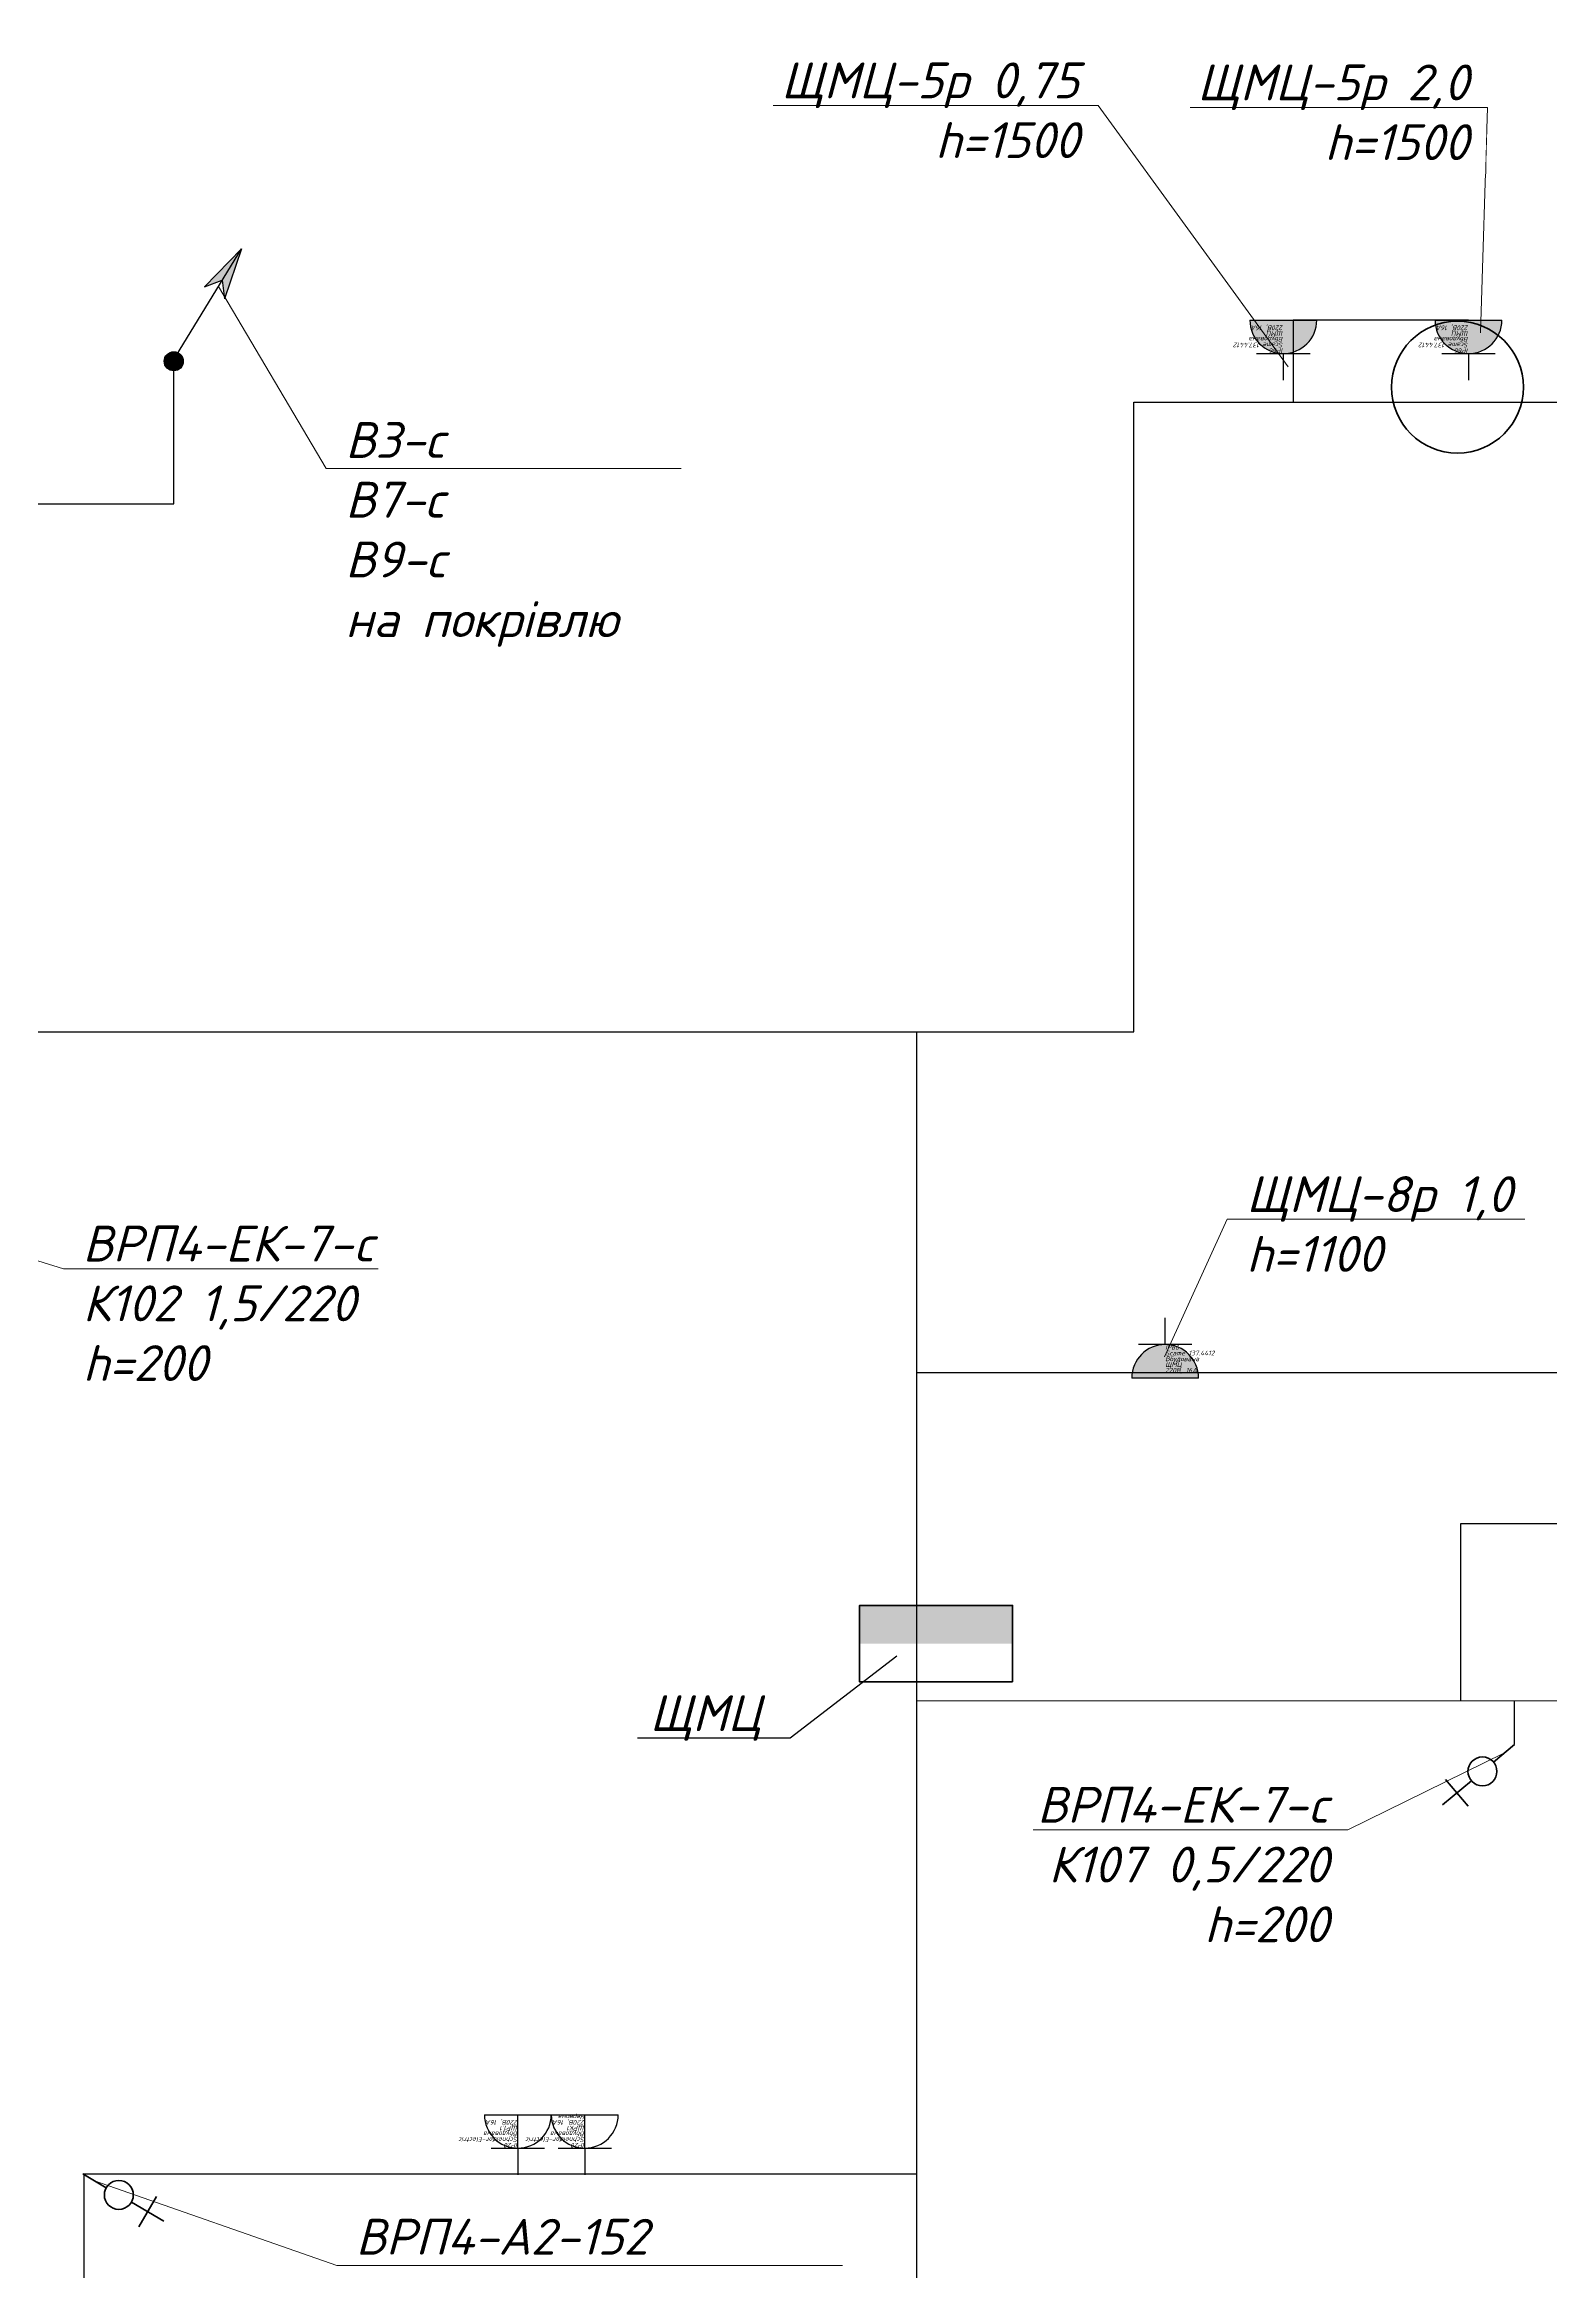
# Model space of a CAD drawing. Header units: millimetres. Extents: x -164867 to 807677, y -316775 to 513985.
# Drawn here: x -34083 to -26203, y 260223 to 271875 of the extents above; entities that cross this region are included whole.
import ezdxf
from ezdxf import colors
from ezdxf.entities.mleader import LeaderData, LeaderLine
from ezdxf.enums import TextEntityAlignment as Align
from ezdxf.math import Vec2, Vec3

# ---------------------------------------------------------------- set-up
doc = ezdxf.new("R2010")
doc.units = ezdxf.units.MM
doc.layers.add('E_Hidden atributes', color=2, linetype='Continuous', plot=False)
for name, color, linetype, lineweight in [('E_В лотку', 5, 'Kabl_in_Lotok', 30), ('E_Обладнання', 84, 'Continuous', 35), ('E_Позначення', 7, 'Continuous', 15), ('E_Розп. мережі', 5, 'Continuous', 30), ('E_Щити', 1, 'Continuous', 50)]:
    doc.layers.add(name, color=color, linetype=linetype, lineweight=lineweight)
doc.styles.add('GOST 2.304', font='isocpeui.ttf')
doc.styles.add('ISO', font='isocpeui.ttf')
doc.styles.add('orientation to layout', font='isocpeui.ttf')
doc.styles.add('ГОСТ 2.304', font='isocpeui.ttf')
doc.linetypes.add('Kabl_in_Lotok', pattern='A,10,[130,ltypeshp.shx,S=1,R=0,X=0,Y=0],1,[130,ltypeshp.shx,S=1,R=90,X=0,Y=-1],1,[130,ltypeshp.shx,S=1,R=0,X=0,Y=0],10', length=22)

# ---------------------------------------------------------------- blocks, each defined once
blk = doc.blocks.new('_None')
blk = doc.blocks.new('*U507')
h = blk.add_hatch(color=0)
h.dxf.hatch_style = 1
h.paths.add_polyline_path([(175, 100, 1), (-175, 100)])
at = {"color": 0, "linetype": 'Continuous', "lineweight": 30}
for p, q in [((0, 275), (0, 415)), ((0, 275), (0, 415)), ((0, 275), (0, 415)), ((140, 275), (-140, 275)), ((175, 100), (-175, 100))]:
    blk.add_line(p, q, dxfattribs=at)
blk.add_arc((0, 100), 175, 0, 180, dxfattribs=at)
at = {"color": 0, "style": 'orientation to layout'}
blk.add_attdef('AMOUNT', text='', height=150, dxfattribs=at).set_placement((147, 422), align=Align.MIDDLE_CENTER)
at = {"layer": 'E_Hidden atributes', "style": 'GOST 2.304'}
for tag, p in [('IP', (0, 248)), ('VENDOR', (0, 218)), ('INSTALATION', (0, 188)), ('LOCATION', (0, 158)), ('COLOR', (0, 100)), ('VOLTAGE_CURRENT', (0, 128))]:
    blk.add_attdef(tag, p, '', height=25, dxfattribs=at)
blk = doc.blocks.new('*U6')
at = {"lineweight": 40}
h = blk.add_hatch(color=0, dxfattribs=at)
h.dxf.hatch_style = 1
h.paths.add_polyline_path([(300, 150), (-300, 150), (-300, 0), (300, 0)])
at = {"color": 0}
blk.add_lwpolyline([(-300, 300), (300, 300), (300, 0), (-300, 0)], close=True, dxfattribs=at)
blk = doc.blocks.new('электровывод')
at = {"color": 0, "linetype": 'ByBlock', "lineweight": -2}
for p, q in [((-122.6, 123.9), (-204.8, 207)), ((-202.4, 127.2), (-125, 203.7)), ((-59.5, 60.1), (0, 0))]:
    blk.add_line(p, q, dxfattribs=at)
blk.add_circle((-91, 92), 44.9, dxfattribs=at)
blk = doc.blocks.new('*U68')
at = {"lineweight": -2}
h = blk.add_hatch(color=256, dxfattribs=at)
h.paths.add_polyline_path([(8.77, 16.13), (3.9, 10.61), (6.34, 11.65)])
h.paths.add_polyline_path([(8.77, 16.13), (6.34, 11.65), (6.79, 9.05)])
h = blk.add_hatch(color=256, dxfattribs=at)
edge = h.paths.add_edge_path()
edge.add_arc((0.07, 0), 1.28, 0, 360)
for p, q in [((0, 0), (8.77, 16.13)), ((8.77, 16.13), (3.9, 10.61)), ((8.77, 16.13), (6.79, 9.05)), ((3.9, 10.61), (6.34, 11.65)), ((6.34, 11.65), (6.79, 9.05))]:
    blk.add_line(p, q, dxfattribs=at)
blk.add_circle((0.11, 0), 1.24, dxfattribs=at)
blk = doc.blocks.new('*U506')
at = {"color": 0, "linetype": 'Continuous', "lineweight": 30}
for p, q in [((0, 275), (0, 415)), ((0, 275), (0, 415)), ((0, 275), (0, 415)), ((140, 275), (-140, 275)), ((0, 275), (0, 100)), ((175, 100), (-175, 100))]:
    blk.add_line(p, q, dxfattribs=at)
blk.add_arc((0, 100), 175, 0, 180, dxfattribs=at)
at = {"color": 0, "style": 'orientation to layout'}
blk.add_attdef('AMOUNT', text='', height=150, dxfattribs=at).set_placement((147, 422), align=Align.MIDDLE_CENTER)
at = {"layer": 'E_Hidden atributes', "style": 'GOST 2.304'}
for tag, p in [('IP', (0, 248)), ('VENDOR', (0, 218)), ('INSTALATION', (0, 188)), ('LOCATION', (0, 158)), ('COLOR', (0, 100)), ('VOLTAGE_CURRENT', (0, 128))]:
    blk.add_attdef(tag, p, '', height=25, dxfattribs=at)

msp = doc.modelspace()

# ---------------------------------------------------------------- linework, layer by layer
at = {"layer": 'E_В лотку', "ltscale": 100}
for points in [[(-29518.38, 264926.17), (-29518.38, 266708.84), (-28383.44, 266708.84), (-28383.44, 270003.36), (-24741.27, 270003.36), (-24741.27, 270682.39), (-23211.84, 270674)], [(-34990.17, 269472.46), (-33406.42, 269472.46), (-33406.42, 270218.01)], [(-29518.38, 252626.73), (-29518.38, 264926.17), (-24208.26, 264926.17), (-24208.26, 263726.17), (-20249.69, 263726.17), (-20249.69, 266968.35)], [(-37319.18, 266708.84), (-29518.38, 266708.84)], [(-25473.38, 264135.28), (-26673.38, 264135.28), (-26674.45, 263208.69)], [(-26673.14, 263208.68), (-29518.38, 263207.63)], [(-26392.18, 262980.84), (-26391.94, 263208.36)], [(-33882.62, 260733.54), (-29518.38, 260733.54)]]:
    msp.add_lwpolyline(points, dxfattribs=at)
at = {"layer": 'E_В лотку', "color": 4}
msp.add_circle((-33406.42, 270218.01), 50, dxfattribs=at)
at = {"layer": 'E_Обладнання'}
msp.add_circle((-26689.86, 270082.26, 0), 344.82, dxfattribs=at)
at = {"layer": 'E_Розп. мережі'}
for points in [[(-26632.32, 270433.54), (-27549.57, 270433.59), (-27549.57, 270003.4)], [(-25920.73, 262248.52), (-26110.74, 262248.52), (-26110.74, 263208.04), (-26673.14, 263208.68)]]:
    msp.add_lwpolyline(points, dxfattribs=at)
at = {"layer": 'E_Розп. мережі', "ltscale": 100}
msp.add_lwpolyline([(-33875.55, 258355.46), (-33875.55, 260733.54)], dxfattribs=at)

# ---------------------------------------------------------------- block references
at = {"layer": 'E_Обладнання', "rotation": 180}
for name, p, values in [('*U507', (-27601.18, 270533.54), {'INSTALATION': 'Вбудована', 'IP': 'IP66', 'VENDOR': 'Scame 137.4412', 'LOCATION': 'ЩМЦ', 'VOLTAGE_CURRENT': '220В, 16А'}), ('*U507', (-26632.32, 270533.54), {'INSTALATION': 'Вбудована', 'IP': 'IP66', 'VENDOR': 'Scame 137.4412', 'LOCATION': 'ЩМЦ', 'VOLTAGE_CURRENT': '220В, 16А'}), ('*U506', (-31606.04, 261143.58), {'INSTALATION': 'Вбудована', 'IP': 'IP20', 'VENDOR': 'Schneider-Electric', 'LOCATION': 'ЩР1.1', 'VOLTAGE_CURRENT': '220В, 16А'})]:
    msp.add_blockref(name, p, dxfattribs=at).add_auto_attribs(values)
at = {"layer": 'E_Обладнання'}
msp.add_blockref('*U507', (-28219.24, 264798.17), dxfattribs=at).add_auto_attribs({'INSTALATION': 'Вбудована', 'IP': 'IP66', 'VENDOR': 'Scame 137.4412', 'LOCATION': 'ЩМЦ', 'VOLTAGE_CURRENT': '220В, 16А'})
at = {"layer": 'E_Обладнання', "xscale": -1.687500000021705, "yscale": 1.687500000021705, "zscale": 1.687500000021704}
for p, rotation in [((-26392.18, 262980.84), 174.8340558765235), ((-33882.62, 260733.54), 284.4892115701171)]:
    msp.add_blockref('электровывод', p, dxfattribs=dict(at, rotation=rotation))
at = {"layer": 'E_Обладнання', "color": 1, "rotation": 180}
msp.add_blockref('*U506', (-31256.04, 261143.58), dxfattribs=at).add_auto_attribs({'INSTALATION': 'Вбудована', 'IP': 'IP20', 'VENDOR': 'Schneider-Electric', 'LOCATION': 'ЩРК1', 'VOLTAGE_CURRENT': '220В, 16А', 'COLOR': 'Червона'})
at = {"layer": 'E_Розп. мережі', "xscale": 37.5, "yscale": 37.5, "zscale": 37.5, "rotation": 357.0874877686715}
msp.add_blockref('*U68', (-33412.01, 270218.35), dxfattribs=at)
at = {"layer": 'E_Щити', "xscale": 1.334241390506637, "yscale": 1.334241390506637, "zscale": 1.334241390506637, "rotation": 180}
msp.add_blockref('*U6', (-29418.24, 263708.18), dxfattribs=at)

# ---------------------------------------------------------------- leaders
at = {"layer": 'E_Позначення'}
ml = msp.add_multileader_mtext('Standard', dxfattribs=at)
ml.set_content('ВРП4-ЕК-7-c\\PК102 1,5/220\\Ph=200', color=256, style='ГОСТ 2.304')
ml.set_leader_properties(color=256, linetype='ByLayer', lineweight=-1)
ml.set_arrow_properties(name='NONE')
ml.build(insert=Vec2(0, 0))
ml.multileader.update_dxf_attribs({"has_dogleg": 0, "text_left_attachment_type": 6, "text_right_attachment_type": 6, "dogleg_length": 0, "arrow_head_size": 1})
ctx = ml.context
ctx.base_point, ctx.char_height, ctx.arrow_head_size, ctx.landing_gap_size, ctx.plane_origin = Vec3(-33982.62, 265470.26), 187.5, 1, 100, Vec3(-14938.05, 264572.84)
ctx.left_attachment, ctx.right_attachment = 6, 6
notes = []
notes.append((ctx, [(0, (1, 1, 0), (-33982.62, 265470.26), (1, 0), 0, [(0, [(-36039.13, 266104.71)], 0, [])])]))
ctx.mtext.insert, ctx.mtext.flow_direction = Vec3(-33882.62, 265695.26), 5
ctx.mtext.has_bg_fill, ctx.mtext.bg_color, ctx.mtext.bg_scale_factor, ctx.mtext.bg_transparency, ctx.mtext.use_window_bg_color = 1, -1027028792, 1.5, 0, 1
for ctx, leaders in notes:
    for number, flags, end, landing, length, lines in leaders:
        leader = LeaderData()
        leader.index, (leader.has_last_leader_line, leader.has_dogleg_vector, leader.attachment_direction) = number, flags
        leader.last_leader_point, leader.dogleg_vector, leader.dogleg_length = Vec3(end), Vec3(landing), length
        for number, points, colour, breaks in lines:
            line = LeaderLine()
            line.index, line.vertices, line.color, line.breaks = number, Vec3.list(points), colors.encode_raw_color(colour), breaks
            leader.lines.append(line)
        ctx.leaders.append(leader)

# ---------------------------------------------------------------- next in the draw order: leaders
ml = msp.add_multileader_mtext('Standard', dxfattribs=at)
ml.set_content('ЩМЦ-5р 0,75\\Ph=1500', color=256, style='ГОСТ 2.304')
ml.set_leader_properties(color=256, linetype='ByLayer', lineweight=-1)
ml.set_arrow_properties(name='NONE')
ml.build(insert=Vec2(0, 0))
ml.multileader.update_dxf_attribs({"has_dogleg": 0, "text_left_attachment_type": 6, "text_right_attachment_type": 6, "text_top_attachment_type": 10, "dogleg_length": 0, "arrow_head_size": 1})
ctx = ml.context
ctx.base_point, ctx.char_height, ctx.arrow_head_size, ctx.landing_gap_size, ctx.plane_origin = Vec3(-30355.22, 271556.57), 187.5, 1, 100, Vec3(-32783.61, 269990.59)
ctx.left_attachment, ctx.right_attachment, ctx.text_align_type = 6, 6, 2
notes = []
notes.append((ctx, [(1, (1, 1, 0), (-28569.57, 271556.57), (-1, 0), 0, [(0, [(-27575.35, 270188.54)], 0, [])])]))
ctx.mtext.insert, ctx.mtext.alignment, ctx.mtext.flow_direction = Vec3(-28669.57, 271781.57), 3, 5
ctx.mtext.has_bg_fill, ctx.mtext.bg_color, ctx.mtext.bg_scale_factor, ctx.mtext.bg_transparency, ctx.mtext.use_window_bg_color = 1, -1027028792, 1.5, 0, 1
ml = msp.add_multileader_mtext('Standard', dxfattribs=at)
ml.set_content('В3-с\\PВ7-с\\PВ9-с\\Pна покрівлю', color=256, style='ГОСТ 2.304')
ml.set_leader_properties(color=256, linetype='ByLayer', lineweight=-1)
ml.set_arrow_properties(name='NONE')
ml.build(insert=Vec2(0, 0))
ml.multileader.update_dxf_attribs({"has_dogleg": 0, "text_left_attachment_type": 6, "text_right_attachment_type": 6, "dogleg_length": 0, "arrow_head_size": 1})
ctx = ml.context
ctx.base_point, ctx.char_height, ctx.arrow_head_size, ctx.landing_gap_size, ctx.plane_origin = Vec3(-32608.23, 269656.15), 187.5, 1, 100, Vec3(-13121.47, 270987.03)
ctx.left_attachment, ctx.right_attachment = 6, 6
notes.append((ctx, [(0, (1, 1, 0), (-32608.23, 269656.15), (1, 0), 0, [(0, [(-33172.55, 270609.93)], 0, [])])]))
ctx.mtext.insert, ctx.mtext.flow_direction = Vec3(-32508.23, 269899.9), 5
ctx.mtext.has_bg_fill, ctx.mtext.bg_color, ctx.mtext.bg_scale_factor, ctx.mtext.bg_transparency, ctx.mtext.use_window_bg_color = 1, -1027028792, 1.5, 0, 1
ml = msp.add_multileader_mtext('Standard', dxfattribs=at)
ml.set_content('ЩМЦ-8р 1,0\\Ph=1100', color=256, style='ГОСТ 2.304')
ml.set_leader_properties(color=256, linetype='ByLayer', lineweight=-1)
ml.set_arrow_properties(name='NONE')
ml.build(insert=Vec2(0, 0))
ml.multileader.update_dxf_attribs({"has_dogleg": 0, "text_left_attachment_type": 6, "text_right_attachment_type": 6, "text_top_attachment_type": 10, "dogleg_length": 0, "arrow_head_size": 1})
ctx = ml.context
ctx.base_point, ctx.char_height, ctx.arrow_head_size, ctx.landing_gap_size, ctx.plane_origin = Vec3(-27894.71, 265729.06), 187.5, 1, 100, Vec3(-30147.3, 261717.57)
ctx.left_attachment, ctx.right_attachment = 6, 6
notes.append((ctx, [(0, (1, 1, 0), (-27894.71, 265729.06), (1, 0), 0, [(0, [(-28222.46, 265009.17)], 0, [])])]))
ctx.mtext.insert, ctx.mtext.flow_direction = Vec3(-27794.71, 265954.06), 5
ctx.mtext.has_bg_fill, ctx.mtext.bg_color, ctx.mtext.bg_scale_factor, ctx.mtext.bg_transparency, ctx.mtext.use_window_bg_color = 1, -1027028792, 1.5, 0, 1
at = {"layer": 'E_Позначення', "color": 7, "lineweight": 9}
ml = msp.add_multileader_mtext('Standard', dxfattribs=at)
ml.set_content('\\pxt2;ЩМЦ', color=7, style='ISO')
ml.set_leader_properties()
ml.set_arrow_properties(name='NONE')
ml.build(insert=Vec2(0, 0))
ml.multileader.update_dxf_attribs({"has_text_frame": 1, "text_left_attachment_type": 7, "text_right_attachment_type": 8, "dogleg_length": 100, "arrow_head_size": 200})
ctx = ml.context
ctx.base_point, ctx.char_height, ctx.arrow_head_size, ctx.landing_gap_size, ctx.plane_origin = Vec3(-30931.13, 263013.51), 187.5, 200, 50, Vec3(-68512.07, 259904.25)
ctx.left_attachment, ctx.right_attachment, ctx.text_align_type = 7, 8, 2
notes.append((ctx, [(0, (1, 1, 0), (-30181.84, 263013.51), (-1, 0), 100, [(0, [(-29623.49, 263443.19)], 0, [])])]))
ctx.mtext.insert, ctx.mtext.alignment, ctx.mtext.line_spacing_factor, ctx.mtext.flow_direction = Vec3(-30331.84, 263238.51), 3, 0.72, 5
ctx.mtext.has_bg_fill, ctx.mtext.bg_color, ctx.mtext.bg_scale_factor, ctx.mtext.bg_transparency, ctx.mtext.use_window_bg_color = 1, -1027028792, 1.5, 0, 1
at = {"layer": 'E_Позначення'}
ml = msp.add_multileader_mtext('Standard', dxfattribs=at)
ml.set_content('ВРП4-ЕК-7-c\\PК107 0,5/220\\Ph=200', color=256, style='ГОСТ 2.304')
ml.set_leader_properties(color=256, linetype='ByLayer', lineweight=-1)
ml.set_arrow_properties(name='NONE')
ml.build(insert=Vec2(0, 0))
ml.multileader.update_dxf_attribs({"has_dogleg": 0, "text_left_attachment_type": 6, "text_right_attachment_type": 6, "dogleg_length": 0, "arrow_head_size": 1})
ctx = ml.context
ctx.base_point, ctx.char_height, ctx.arrow_head_size, ctx.landing_gap_size, ctx.plane_origin = Vec3(-29083.61, 262533.81), 187.5, 1, 100, Vec3(-5349.4, 261490.14)
ctx.left_attachment, ctx.right_attachment, ctx.text_align_type = 6, 6, 2
notes.append((ctx, [(1, (1, 1, 0), (-27263.72, 262533.81), (-1, 0), 0, [(0, [(-26446.73, 262934.84)], 0, [])])]))
ctx.mtext.insert, ctx.mtext.alignment, ctx.mtext.flow_direction = Vec3(-27363.72, 262758.81), 3, 5
ctx.mtext.has_bg_fill, ctx.mtext.bg_color, ctx.mtext.bg_scale_factor, ctx.mtext.bg_transparency, ctx.mtext.use_window_bg_color = 1, -1027028792, 1.5, 0, 1
ml = msp.add_multileader_mtext('Standard', dxfattribs=at)
ml.set_content('ВРП4-А2-152\\PА2 15,0/400\\Ph-під перекриттям', color=256, style='ГОСТ 2.304')
ml.set_leader_properties(color=256, linetype='ByLayer', lineweight=-1)
ml.set_arrow_properties(name='NONE')
ml.build(insert=Vec2(0, 0))
ml.multileader.update_dxf_attribs({"has_dogleg": 0, "text_left_attachment_type": 6, "text_right_attachment_type": 6, "dogleg_length": 0, "arrow_head_size": 1})
ctx = ml.context
ctx.base_point, ctx.char_height, ctx.arrow_head_size, ctx.landing_gap_size, ctx.plane_origin = Vec3(-32553.59, 260255.01), 187.5, 1, 100, Vec3(-12839.84, 259242.84)
ctx.left_attachment, ctx.right_attachment = 6, 6
notes.append((ctx, [(0, (1, 1, 0), (-32553.59, 260255.01), (1, 0), 0, [(0, [(-33820.94, 260697.65)], 0, [])])]))
ctx.mtext.insert, ctx.mtext.flow_direction = Vec3(-32453.59, 260498.76), 5
ctx.mtext.has_bg_fill, ctx.mtext.bg_color, ctx.mtext.bg_scale_factor, ctx.mtext.bg_transparency, ctx.mtext.use_window_bg_color = 1, -1027028792, 1.5, 0, 1
for ctx, leaders in notes:
    for number, flags, end, landing, length, lines in leaders:
        leader = LeaderData()
        leader.index, (leader.has_last_leader_line, leader.has_dogleg_vector, leader.attachment_direction) = number, flags
        leader.last_leader_point, leader.dogleg_vector, leader.dogleg_length = Vec3(end), Vec3(landing), length
        for number, points, colour, breaks in lines:
            line = LeaderLine()
            line.index, line.vertices, line.color, line.breaks = number, Vec3.list(points), colors.encode_raw_color(colour), breaks
            leader.lines.append(line)
        ctx.leaders.append(leader)

# ---------------------------------------------------------------- next in the draw order: leaders
ml = msp.add_multileader_mtext('Standard', dxfattribs=at)
ml.set_content('ЩМЦ-5р 2,0\\Ph=1500', color=256, style='ГОСТ 2.304')
ml.set_leader_properties(color=256, linetype='ByLayer', lineweight=-1)
ml.set_arrow_properties(name='NONE')
ml.build(insert=Vec2(0, 0))
ml.multileader.update_dxf_attribs({"has_dogleg": 0, "text_left_attachment_type": 6, "text_right_attachment_type": 6, "text_top_attachment_type": 10, "dogleg_length": 0, "arrow_head_size": 1})
ctx = ml.context
ctx.base_point, ctx.char_height, ctx.arrow_head_size, ctx.landing_gap_size, ctx.plane_origin = Vec3(-28176.3, 271545.99), 187.5, 1, 100, Vec3(-32708.21, 271125.04)
ctx.left_attachment, ctx.right_attachment, ctx.text_align_type = 6, 6, 2
notes = []
notes.append((ctx, [(1, (1, 1, 0), (-26531.98, 271545.99), (-1, 0), 0, [(0, [(-26568.66, 270366.95)], 0, [])])]))
ctx.mtext.insert, ctx.mtext.alignment, ctx.mtext.flow_direction = Vec3(-26631.98, 271770.99), 3, 5
ctx.mtext.has_bg_fill, ctx.mtext.bg_color, ctx.mtext.bg_scale_factor, ctx.mtext.bg_transparency, ctx.mtext.use_window_bg_color = 1, -1027028792, 1.5, 0, 1
for ctx, leaders in notes:
    for number, flags, end, landing, length, lines in leaders:
        leader = LeaderData()
        leader.index, (leader.has_last_leader_line, leader.has_dogleg_vector, leader.attachment_direction) = number, flags
        leader.last_leader_point, leader.dogleg_vector, leader.dogleg_length = Vec3(end), Vec3(landing), length
        for number, points, colour, breaks in lines:
            line = LeaderLine()
            line.index, line.vertices, line.color, line.breaks = number, Vec3.list(points), colors.encode_raw_color(colour), breaks
            leader.lines.append(line)
        ctx.leaders.append(leader)

doc.saveas('drawing.dxf')
